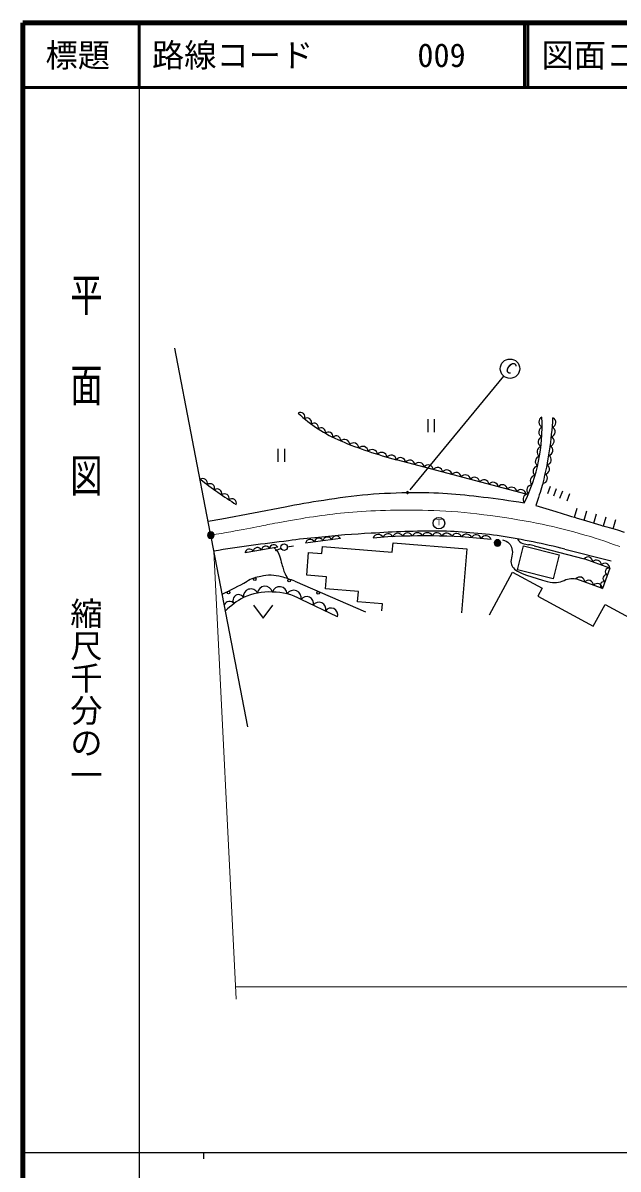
# Model space of a CAD drawing. Units: millimetres, scale not verified. Extents: x 40000 to 680000, y 20000 to 380000.
# Drawn here: x 40000 to 132245, y 202409 to 380000 of the extents above; entities that cross this region are included whole.
import ezdxf
from ezdxf.enums import TextEntityAlignment as Align

# ---------------------------------------------------------------- set-up
doc = ezdxf.new("R2010")
doc.units = ezdxf.units.MM
doc.header["$LTSCALE"] = 1000
doc.header["$PDMODE"] = 32
doc.header["$PDSIZE"] = 500
doc.linetypes.add('CHAIN', pattern=[18.5, 12, -1.5, 3.5, -1.5])
for name, color, linetype, lineweight in [('M-BGD', 7, 'Continuous', 25), ('M-BMK', 2, 'CHAIN', 13), ('M-BMK-SRVR', 3, 'Continuous', 25), ('M-STR-HTXT', 7, 'Continuous', 13), ('M-STR-STRC', 7, 'Continuous', 25), ('M-TTL', 2, 'Continuous', 140), ('M-TTL-BAND', 7, 'Continuous', 25), ('M-TTL-LINE', 7, 'Continuous', 50)]:
    doc.layers.add(name, color=color, linetype=linetype, lineweight=lineweight)
doc.layers.add('M-OTRS', color=6, linetype='Continuous')
doc.layers.add('M-TTL-TXT', color=7, linetype='Continuous')
doc.styles.add('@ＭＳ ゴシック', font='')
doc.styles.add('ＭＳ ゴシック', font='')
doc.styles.get('@ＭＳ ゴシック').set_extended_font_data('@MS Gothic')
doc.styles.get('ＭＳ ゴシック').set_extended_font_data('MS Gothic')

msp = doc.modelspace()

# ---------------------------------------------------------------- hatches: boundary and pattern name
at = {"layer": 'M-BGD'}
for points in [[(99746, 307234, 0.41421), (99596, 307384, 0.41421), (99446, 307234, 0.41422), (99596, 307084, 0.41422)], [(114058, 299423, 1), (113058, 299423, 1)]]:
    msp.add_hatch(color=256, dxfattribs=at).paths.add_polyline_path(points)
at = {"layer": 'M-BMK-SRVR'}
msp.add_hatch(color=256, dxfattribs=at).paths.add_polyline_path([(69632, 300624, 1), (68632, 300624, 1)])

# ---------------------------------------------------------------- linework, layer by layer
at = {"layer": 'M-BGD'}
for p, q in [((102747, 318609), (102747, 316609)), ((103747, 318609), (103747, 316609)), ((79533, 313990), (79533, 311990)), ((80533, 313990), (80533, 311990)), ((117982, 306986), (97878, 312328)), ((121342, 307101), (121777, 308220)), ((122290, 306733), (122725, 307851)), ((123237, 306364), (123672, 307483)), ((124353, 305963), (124788, 307081)), ((125484, 303401), (125915, 304838)), ((126982, 302952), (127413, 304389)), ((128480, 302503), (128911, 303940)), ((129978, 302054), (130409, 303491)), ((131476, 301605), (131907, 303042)), ((79484, 298756), (74421, 297882)), ((80012, 298578), (79088, 298196)), ((80970, 298834), (81962, 298964)), ((89202, 300101), (83806, 299399)), ((86318, 297800), (86408, 298894)), ((86408, 298894), (97252, 297995)), ((113558, 299423), (113559, 299424)), ((116633, 295247), (117561, 298987)), ((117561, 298987), (123129, 297606)), ((119246, 298960), (126998, 296982)), ((124005, 298468), (131167, 296653)), ((83988, 294446), (84280, 297969)), ((84280, 297969), (86318, 297800)), ((123129, 297606), (122201, 293866)), ((130945, 295520), (126998, 296982)), ((112291, 288312), (115870, 294903)), ((115870, 294903), (120471, 292404)), ((122201, 293866), (116633, 295247)), ((82152, 293485), (93116, 288772)), ((87063, 294191), (83988, 294446)), ((86907, 292310), (87063, 294191)), ((91992, 291888), (86907, 292310)), ((91861, 290310), (91992, 291888)), ((120471, 292404), (119815, 291196)), ((88774, 287984), (83105, 290666)), ((95726, 289990), (91861, 290310)), ((95637, 288913), (95726, 289990)), ((119815, 291196), (128400, 286534))]:
    msp.add_line(p, q, dxfattribs=at)
for points in [[(99746, 307234, 0.41421), (99596, 307384, 0.41421), (99446, 307234, 0.41422), (99596, 307084, 0.41422)], [(114058, 299423, 1), (113058, 299423, 1)]]:
    msp.add_lwpolyline(points, format="xyb", close=True, dxfattribs=at)
for points in [[(99746, 307235), (100455, 307243), (101299, 307245), (102121, 307240), (102915, 307228), (103674, 307209), (104400, 307180), (105100, 307144), (105781, 307100), (106451, 307049), (107117, 306992), (107787, 306929), (108467, 306861), (109166, 306788), (109891, 306711), (110633, 306629), (111379, 306541), (112133, 306448), (112894, 306349), (113664, 306245), (114446, 306136), (115240, 306021), (116047, 305901), (116870, 305777), (117710, 305648)], [(120612, 308670), (120500, 308323), (120383, 307965), (120264, 307602), (120145, 307242), (120030, 306892), (119891, 306474), (119576, 305536), (119481, 305252), (119479, 305249)], [(68716, 302788), (70808, 303179), (80627, 305031), (81370, 305174), (82099, 305313), (82823, 305448), (83550, 305580), (84290, 305708), (85049, 305834), (85837, 305957), (86649, 306079), (87477, 306202), (88316, 306323), (89165, 306442), (90021, 306556), (90883, 306664), (91746, 306765), (92610, 306858), (93472, 306940), (94329, 307010), (95191, 307069), (96066, 307119), (96949, 307160), (97834, 307192), (98717, 307217), (99446, 307231)], [(119479, 305249), (120543, 304916), (121574, 304594), (122579, 304283), (123564, 303980), (124536, 303683), (125011, 303538), (125473, 303399), (125925, 303263), (126815, 302997), (129563, 302180), (129850, 302100), (130066, 302045), (130270, 301993), (130523, 301926), (130884, 301823), (131413, 301666), (132169, 301433), (133213, 301106)], [(78932, 298661), (79101, 298523), (79259, 298352), (79405, 298152), (79540, 297929), (79665, 297686), (79777, 297409), (79877, 297094), (79968, 296765), (80052, 296445), (80133, 296158), (80204, 295913), (80264, 295693), (80322, 295487), (80386, 295282), (80465, 295066), (80558, 294841), (80659, 294615), (80770, 294386), (80893, 294150), (81028, 293906)], [(97252, 297995), (97373, 299462), (108796, 298515), (107974, 288608)], [(114356, 299896), (114650, 299800), (114910, 299681), (115137, 299539), (115333, 299376), (115499, 299194), (115630, 298988), (115727, 298756), (115794, 298507), (115837, 298246), (115859, 297981), (115843, 297701), (115786, 297402), (115715, 297099), (115658, 296808), (115644, 296546), (115668, 296317), (115709, 296111), (115778, 295920), (115882, 295737), (116033, 295555), (116204, 295381), (116392, 295220), (116630, 295061), (116955, 294891), (117402, 294697), (118043, 294457), (118854, 294177), (119728, 293893), (120556, 293643), (121229, 293460), (121720, 293354), (122103, 293300), (122417, 293286), (122703, 293301), (123001, 293333), (123307, 293399), (123595, 293506), (123870, 293629), (124139, 293744), (124407, 293824), (124674, 293874), (124935, 293909), (125193, 293926), (125447, 293919), (125700, 293883)], [(130945, 295520), (129817, 292354), (125700, 293883)], [(75717, 289769), (77217, 287769), (78717, 289769)], [(128400, 286534), (130223, 289892), (140821, 284136), (138982, 280749)]]:
    msp.add_lwpolyline(points, dxfattribs=at)
for centre, radius in [((104473, 302492), 900), ((80474, 298769), 500), ((75923, 293811), 210), ((81257, 293592), 210), ((71883, 291736), 210), ((85780, 291690), 210)]:
    msp.add_circle(centre, radius, dxfattribs=at)
for centre, radius, start, end in [((83023, 318957), 689, 334.87692, 121.35118), ((97714, 335339), 21815, 226.38197, 247.16689), ((84040, 318099), 689, 338.34107, 124.81533), ((85107, 317305), 689, 341.80522, 128.27948), ((93552, 317530), 26922, 333.8093, 2.93818), ((120802, 318158), 835, 115.79512, 246.8447), ((70247, 321477), 51967, 345.73337, 357.06509), ((121818, 318102), 786, 287.18721, 65.32416), ((86219, 316576), 689, 345.26938, 131.74364), ((87374, 315916), 689, 348.73353, 135.20779), ((120794, 316618), 835, 112.55857, 243.60815), ((121702, 316646), 786, 285.56839, 63.70534), ((88567, 315326), 689, 352.19768, 138.67194), ((89828, 314639), 830, 1.77902, 134.29367), ((114181, 375025), 64783, 247.36475, 255.42394), ((91250, 314085), 830, 3.12222, 135.63687), ((92685, 313564), 830, 4.46542, 136.98007), ((120518, 313553), 835, 106.08549, 237.13507), ((120699, 315082), 835, 109.32203, 240.37161), ((121348, 313748), 786, 282.33076, 60.46771), ((121545, 315195), 786, 283.94957, 62.08653), ((94132, 313077), 830, 5.80862, 138.32327), ((95590, 312624), 830, 7.15182, 139.66647), ((97057, 312205), 830, 8.49501, 141.00967), ((98518, 311845), 802, 7.23747, 143.00208), ((120250, 312037), 835, 102.84895, 233.89853), ((121109, 312308), 786, 280.71194, 58.84889), ((99954, 311464), 802, 7.23747, 143.00208), ((101390, 311082), 802, 7.23747, 143.00208), ((102826, 310701), 802, 7.23747, 143.00208), ((104262, 310319), 802, 7.23747, 143.00208), ((119897, 310538), 835, 99.61241, 230.66199), ((120829, 310874), 786, 279.09312, 57.23008), ((121312, 380360), 89170, 232.85446, 237.25005), ((67884, 308696), 719, 341.25469, 125.33336), ((105698, 309937), 802, 7.23747, 143.00208), ((107134, 309556), 802, 7.23747, 143.00208), ((108570, 309174), 802, 7.23747, 143.00208), ((110006, 308793), 802, 7.23747, 143.00208), ((111443, 308411), 802, 7.23747, 143.00208), ((119461, 309062), 835, 96.37586, 227.42545), ((120510, 309450), 786, 277.47431, 55.61126), ((68989, 307884), 719, 342.1338, 126.21247), ((70108, 307090), 719, 343.01292, 127.09159), ((112879, 308030), 802, 7.23747, 143.00208), ((114315, 307648), 802, 7.23747, 143.00208), ((115751, 307266), 802, 7.23747, 143.00208), ((117187, 306885), 802, 7.23747, 143.00208), ((118941, 307613), 835, 93.13932, 224.1889), ((71238, 306313), 719, 343.89204, 127.97071), ((72380, 305553), 719, 344.77116, 128.84983), ((118341, 306195), 835, 89.90278, 220.95236), ((89482, 245508), 54888, 93.82687, 98.73812), ((85857, 299451), 713, 24.77614, 170.0442), ((100080, 172119), 128946, 92.70655, 96.35002), ((87206, 299627), 713, 24.77614, 170.0442), ((88555, 299802), 713, 24.77614, 170.0442), ((104011, 153353), 147908, 89.84253, 93.88446), ((95076, 299915), 829, 27.48154, 161.17674), ((102283, 204711), 95806, 83.84509, 94.78497), ((96591, 300018), 829, 26.56988, 160.26508), ((98108, 300097), 829, 25.65823, 159.35342), ((99627, 300151), 829, 24.74657, 158.44177), ((101145, 300181), 829, 23.83491, 157.53011), ((102665, 300187), 829, 22.92326, 156.61845), ((104184, 300169), 829, 22.0116, 155.7068), ((102768, 219604), 81673, 82.0014, 88.84253), ((105702, 300127), 829, 21.09994, 154.79514), ((107220, 300060), 829, 20.18829, 153.88348), ((108736, 299970), 829, 19.27663, 152.97183), ((110251, 299855), 829, 18.36497, 152.06017), ((111764, 299716), 829, 17.45332, 151.14851), ((96376, 188264), 113614, 75.9253, 81.00842), ((112577, 30780), 270809, 96.66557, 99.13016), ((75081, 297831), 663, 23.98978, 175.58291), ((76347, 298050), 663, 23.98978, 175.58291), ((77613, 298268), 663, 23.98978, 175.58291), ((78879, 298486), 663, 23.98978, 175.58291), ((84508, 299276), 713, 24.77614, 170.0442), ((118048, 300841), 1609, 209.17849, 249.88666), ((118574, 302456), 3308, 250.94667, 266.66311), ((117574, 293537), 5675, 72.86563, 81.81736), ((127572, 296512), 742, 358.71978, 140.62781), ((128888, 296024), 742, 358.71978, 140.62781), ((130203, 295537), 742, 358.71978, 140.62781), ((130818, 294971), 564, 76.88675, 243.88907), ((42900, 350665), 65452, 295.31437, 299.10714), ((77567, 288940), 5349, 97.4326, 121.92803), ((78373, 287716), 6698, 75.39392, 102.92378), ((75775, 278194), 16567, 67.36014, 75.00205), ((126287, 293360), 786, 0.96491, 138.30402), ((127659, 292850), 786, 0.96491, 138.30402), ((129032, 292341), 786, 0.96491, 138.30402), ((130065, 292860), 564, 76.88675, 243.88907), ((130441, 293916), 564, 76.88675, 243.88907), ((73424, 290542), 875, 29.36461, 216.35834), ((75337, 291131), 1162, 27.09461, 187.95216), ((78147, 282229), 9598, 86.95698, 114.37885), ((77527, 291544), 1162, 13.38367, 174.24123), ((79781, 291470), 1175, 2.71449, 163.01968), ((78687, 282727), 9086, 60.9066, 90.18725), ((81955, 290909), 1175, 348.07417, 148.37936), ((72018, 289500), 875, 36.746, 158.01876), ((80797, 279127), 13564, 119.17078, 133.93355), ((83982, 290077), 1057, 343.22358, 146.13151), ((85872, 289183), 1057, 343.22358, 146.13151), ((87762, 288289), 1057, 343.22358, 146.13151)]:
    msp.add_arc(centre, radius, start, end, dxfattribs=at)
at = {"layer": 'M-BMK'}
msp.add_lwpolyline([(69624, 300711), (69973, 300772), (70766, 300912), (71514, 301045), (72222, 301172), (72891, 301293), (73525, 301408), (74128, 301519), (75252, 301726), (75780, 301825), (76258, 301915), (76670, 301996), (77030, 302069), (77356, 302136), (77663, 302200), (77968, 302263), (78286, 302328), (78635, 302397), (79030, 302471), (79488, 302554), (81160, 302852), (81782, 302962), (82424, 303073), (83078, 303183), (83736, 303292), (84392, 303396), (85037, 303494), (85664, 303584), (86273, 303667), (86871, 303748), (87462, 303825), (88052, 303899), (88645, 303969), (89244, 304035), (89855, 304097), (90482, 304155), (91129, 304209), (91801, 304258), (92495, 304303), (93203, 304346), (93926, 304386), (94663, 304421), (95415, 304452), (96181, 304478), (96961, 304498), (97755, 304511), (98563, 304518), (99385, 304516), (100221, 304509), (101071, 304498), (101937, 304484), (102816, 304463), (103709, 304435), (104616, 304398), (105536, 304352), (106469, 304294), (107415, 304223), (108373, 304139), (109358, 304039), (110378, 303925), (111424, 303797), (112486, 303659), (113555, 303510), (114621, 303353), (115675, 303190), (116708, 303021), (117709, 302849), (118669, 302675), (119583, 302501), (120455, 302326), (121295, 302148), (122114, 301965), (122921, 301775), (123726, 301576), (124538, 301366), (125367, 301144), (126222, 300907), (127114, 300653), (127953, 300405), (128683, 300179), (129354, 299959), (130022, 299732), (131558, 299199), (132534, 298864)], dxfattribs=at)
at = {"layer": 'M-BMK-SRVR'}
for p, q in [((69037, 301115), (63558, 329625)), ((74836, 270943), (69226, 300133))]:
    msp.add_line(p, q, dxfattribs=at)
msp.add_lwpolyline([(69632, 300624, 1), (68632, 300624, 1)], format="xyb", close=True, dxfattribs=at)
at = {"layer": 'M-OTRS'}
msp.add_point((69132, 300624), dxfattribs=at)
at = {"layer": 'M-STR-HTXT'}
for p, q in [((69606, 298158), (73031, 228749)), ((72967, 230646), (375732, 230643))]:
    msp.add_line(p, q, dxfattribs=at)
at = {"layer": 'M-STR-STRC'}
msp.add_line((100002, 307651), (114539, 325268), dxfattribs=at)
msp.add_circle((115494, 326425), 1500, dxfattribs=at)
at = {"layer": 'M-TTL'}
for p, q in [((40000, 380000), (40000, 20000)), ((680000, 380000), (40000, 380000))]:
    msp.add_line(p, q, dxfattribs=at)
at = {"layer": 'M-TTL-BAND'}
for p, q in [((58000, 370000), (58000, 20000)), ((40000, 205000), (579000, 205000)), ((68000, 205000), (68000, 204000))]:
    msp.add_line(p, q, dxfattribs=at)
at = {"layer": 'M-TTL-LINE'}
for p, q in [((58000, 380000), (58000, 370000)), ((117750, 380000), (117750, 370000)), ((118250, 380000), (118250, 370000)), ((40000, 370000), (680000, 370000))]:
    msp.add_line(p, q, dxfattribs=at)

# ---------------------------------------------------------------- texts
at = {"layer": 'M-BGD', "style": 'ＭＳ ゴシック'}
msp.add_text('Ｔ', height=924, dxfattribs=at).set_placement((103843, 301862), align=Align.BOTTOM_LEFT)
at = {"layer": 'M-STR-STRC', "style": 'ＭＳ ゴシック'}
msp.add_text('C', height=1833, rotation=320.412, dxfattribs=at).set_placement((114712, 325436), align=Align.BOTTOM_CENTER)
at = {"layer": 'M-TTL-BAND', "style": '@ＭＳ ゴシック', "width": 1.4}
msp.add_text('平  面  図', height=3666, rotation=270, dxfattribs=at).set_placement((49777, 306475), align=Align.MIDDLE_RIGHT)
at = {"layer": 'M-TTL-BAND', "style": '@ＭＳ ゴシック'}
msp.add_text('縮尺千分の一', height=3666, rotation=270, dxfattribs=at).set_placement((49777, 261030), align=Align.MIDDLE_RIGHT)
at = {"layer": 'M-TTL-TXT', "style": 'ＭＳ ゴシック'}
msp.add_text('標題', height=3666, dxfattribs=at).set_placement((48500, 375000), align=Align.MIDDLE_CENTER)
for s, p in [('路線コード', (60000, 375000)), ('009', (101142, 375000)), ('図面コード', (120380, 375000))]:
    msp.add_text(s, height=3666, dxfattribs=at).set_placement(p, align=Align.MIDDLE_LEFT)

doc.saveas('drawing.dxf')
